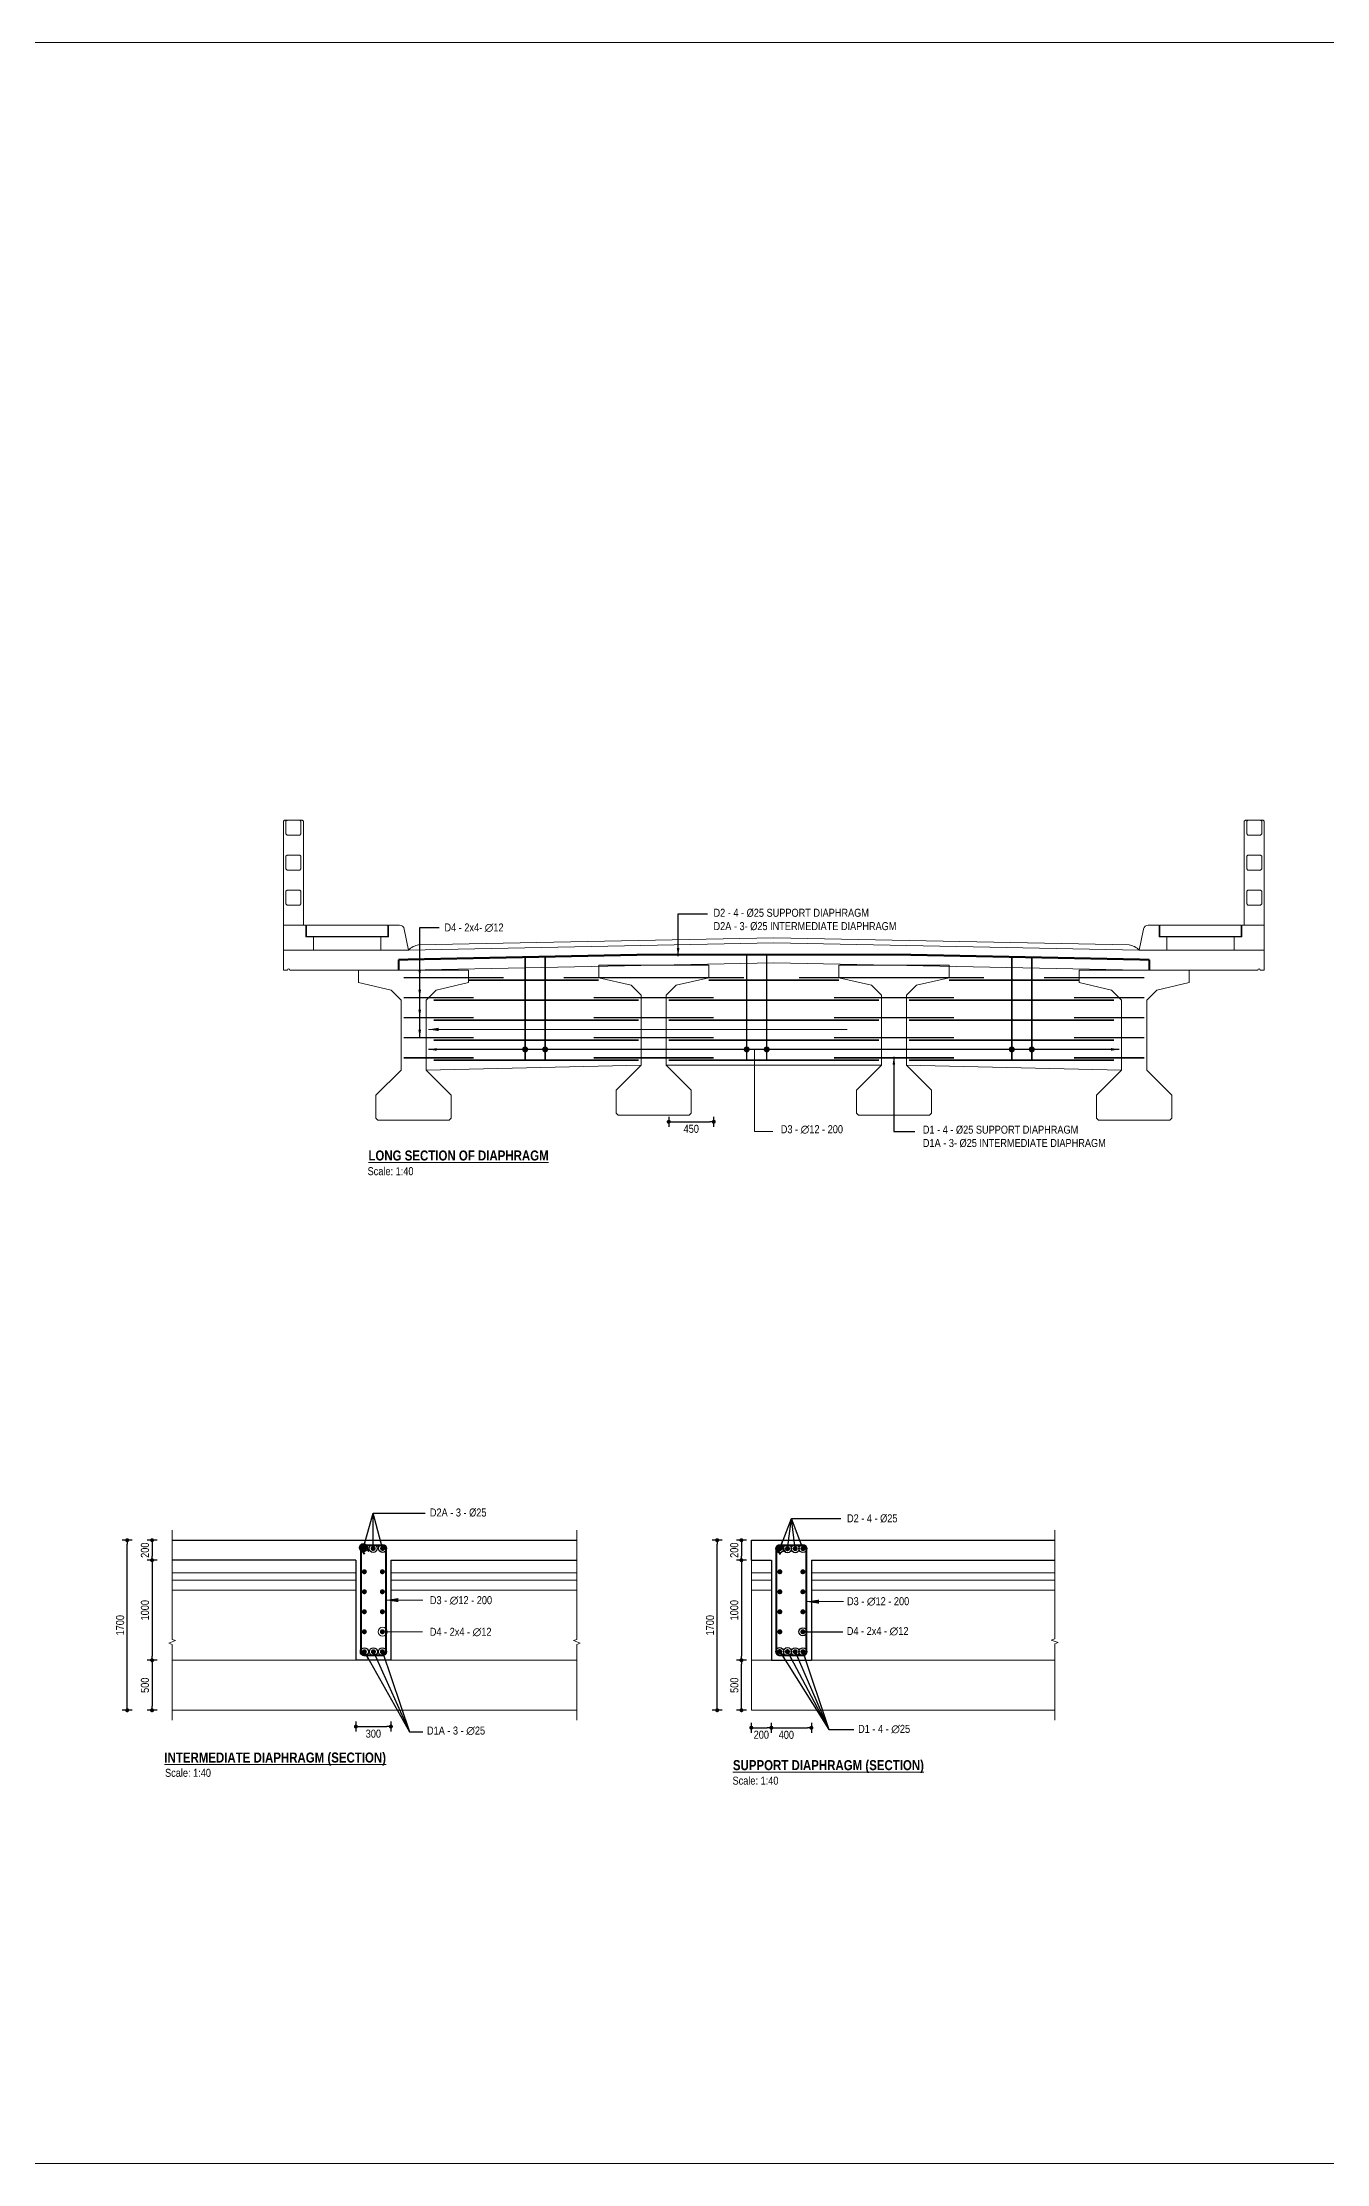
# Model space of a CAD drawing. Header units: inches. Extents: x -36047 to 217865, y -75686 to -40231.
# Drawn here: x -5741 to 7088, y -61434 to -40231 of the extents above; entities that cross this region are included whole.
import ezdxf

# ---------------------------------------------------------------- set-up
doc = ezdxf.new("R2010")
doc.units = ezdxf.units.IN
doc.header["$LTSCALE"] = 3
doc.header["$MEASUREMENT"] = 0
doc.header["$PDMODE"] = 34
for name, color, linetype, lineweight in [('Concrete', 4, 'Continuous', 20), ('Concrete Out', 4, 'Continuous', 20), ('Dim Arrow', 150, 'Continuous', 9), ('Dim Arrow @ 40', 150, 'Continuous', 9), ('Dim Arrow @ 50', 150, 'Continuous', 9), ('DIMS', 150, 'Continuous', 9), ('DIMS @ 40', 150, 'Continuous', 9), ('Girder', 7, 'Continuous', 20), ('Ralling', 140, 'Continuous', 20), ('Re-bar', 1, 'Continuous', 30), ('Text_Normal @ 40', 7, 'Continuous', 25), ('Text_Title @ 40', 1, 'Continuous', 20)]:
    doc.layers.add(name, color=color, linetype=linetype, lineweight=lineweight)
doc.styles.add('Swis Cn BT', font='swissc.ttf')
doc.styles.add('SWIS_B_T', font='swisscb.ttf', dxfattribs={"height": 2.5})
doc.styles.add('SWIS_R_N', font='swissc.ttf', dxfattribs={"height": 2})
doc.dimstyles.new('Closed_Arrow', dxfattribs={"dimtxt": 2, "dimasz": 2, "dimexe": 1.25, "dimexo": 0.75, "dimgap": 0.75, "dimtad": 2, "dimdec": 0, "dimzin": 0, "dimdsep": 46, "dimtxsty": 'SWIS_R_N', "dimblk": 'DOT', "dimcen": 0.5, "dimadec": 0, "dimazin": 0, "dimtfac": 1, "dimtdec": 0, "dimtofl": 0, "dimtmove": 0, "dimatfit": 3, "dimfxl": 1.25, "dimfxlon": 1, "dimtolj": 1, "dimtzin": 0, "dimarcsym": 0})
doc.dimstyles.new('dim _100', dxfattribs={"dimscale": 100, "dimtxt": 1.75, "dimasz": 1.75, "dimexe": 1, "dimexo": 2, "dimgap": 1, "dimtad": 1, "dimdec": 0, "dimzin": 0, "dimdsep": 46, "dimtxsty": 'Swis Cn BT', "dimcen": 0.09, "dimclrd": 256, "dimclre": 256, "dimclrt": 256, "dimadec": 3, "dimazin": 0, "dimtfac": 1, "dimtdec": 0, "dimtofl": 0, "dimtmove": 0, "dimatfit": 3, "dimfxl": 1, "dimtolj": 1, "dimtzin": 0, "dimlwd": -1, "dimlwe": -1, "dimarcsym": 0})
doc.dimstyles.new('Dim sc_150', dxfattribs={"dimtxt": 300, "dimasz": 50, "dimexe": 112.5, "dimexo": 30, "dimgap": 50, "dimtad": 1, "dimdec": 0, "dimzin": 0, "dimdsep": 46, "dimtxsty": 'Swis Cn BT', "dimblk": 'BOXBLANK', "dimcen": 0, "dimclrd": 256, "dimclre": 256, "dimclrt": 256, "dimadec": 0, "dimazin": 0, "dimtfac": 0.0006, "dimtdec": 0, "dimtix": 1, "dimtofl": 0, "dimtmove": 2, "dimatfit": 3, "dimldrblk": 'ORIGIN', "dimfxl": 50, "dimtolj": 1, "dimtzin": 0, "dimlwd": -1, "dimlwe": -1, "dimarcsym": 1})
doc.dimstyles.new('Dot_Anno', dxfattribs={"dimtxt": 2, "dimasz": 1, "dimexe": 1.25, "dimexo": 0.75, "dimgap": 0.75, "dimtad": 2, "dimdec": 0, "dimzin": 0, "dimdsep": 46, "dimtxsty": 'SWIS_R_N', "dimblk": 'DOT', "dimcen": 0.5, "dimadec": 0, "dimazin": 0, "dimtfac": 1, "dimtdec": 0, "dimtofl": 0, "dimtmove": 0, "dimatfit": 3, "dimfxl": 1.25, "dimfxlon": 1, "dimtolj": 1, "dimtzin": 0, "dimarcsym": 0})
doc.dimstyles.new('Dot_Blanck', dxfattribs={"dimtxt": 2, "dimasz": 2, "dimexe": 1.25, "dimexo": 0.75, "dimgap": 0.75, "dimtad": 2, "dimdec": 0, "dimzin": 0, "dimdsep": 46, "dimtxsty": 'SWIS_R_N', "dimblk": 'DOT', "dimcen": 0.5, "dimadec": 0, "dimazin": 0, "dimtfac": 1, "dimtdec": 0, "dimtofl": 0, "dimtmove": 0, "dimatfit": 3, "dimldrblk": 'DOTBLANK', "dimfxl": 1.25, "dimfxlon": 1, "dimtolj": 1, "dimtzin": 0, "dimarcsym": 0})

# ---------------------------------------------------------------- blocks, each defined once
blk = doc.blocks.new('_Dot')
at = {"color": 0, "linetype": 'ByBlock', "lineweight": -2}
blk.add_line((-0.5, 0), (-1, 0), dxfattribs=at)
at = {"color": 0, "linetype": 'ByBlock', "const_width": 0.5}
blk.add_lwpolyline([(-0.25, 0, 1), (0.25, 0, 1)], format="xyb", close=True, dxfattribs=at)
blk = doc.blocks.new('_DotBlank')
at = {"color": 0, "linetype": 'ByBlock', "lineweight": -2}
blk.add_line((-0.5, 0), (-1, 0), dxfattribs=at)
blk.add_circle((0, 0), 0.5, dxfattribs=at)
blk = doc.blocks.new('*D60')
at = {"layer": 'DEFPOINTS', "color": 0, "transparency": 16777216}
for p in [(1341, -55403), (1242, -56403), (1541, -56403)]:
    blk.add_point(p, dxfattribs=at)
at = {"layer": 'DIMS', "color": 0, "lineweight": -2, "transparency": 16777216}
for p, q in [((1292, -55403), (1192, -55403)), ((1242, -55443), (1242, -56363)), ((1292, -56403), (1192, -56403))]:
    blk.add_line(p, q, dxfattribs=at)
at = {"layer": 'DIMS', "color": 0, "lineweight": -2, "transparency": 16777216, "xscale": 40, "yscale": 40, "zscale": 40}
for p, rotation in [((1242, -55403), 90), ((1242, -56403), 270)]:
    blk.add_blockref('_Dot', p, dxfattribs=dict(at, rotation=rotation))
at = {"layer": 'DIMS', "color": 0, "transparency": 16777216, "insert": (1171, -55903), "char_height": 80, "attachment_point": 5, "rotation": 90, "style": 'SWIS_R_N'}
blk.add_mtext('\\A1;1000', dxfattribs=at)
blk = doc.blocks.new('*D63')
at = {"layer": 'DEFPOINTS', "color": 0, "transparency": 16777216}
for p in [(1243, -56403), (1541, -56403), (1341, -56903)]:
    blk.add_point(p, dxfattribs=at)
at = {"layer": 'DIMS', "color": 0, "lineweight": -2, "transparency": 16777216}
for p, q in [((1293, -56403), (1193, -56403)), ((1243, -56863), (1243, -56443)), ((1293, -56903), (1193, -56903))]:
    blk.add_line(p, q, dxfattribs=at)
at = {"layer": 'DIMS', "color": 0, "lineweight": -2, "transparency": 16777216, "xscale": 40, "yscale": 40, "zscale": 40}
for p, rotation in [((1243, -56403), 90), ((1243, -56903), 270)]:
    blk.add_blockref('_Dot', p, dxfattribs=dict(at, rotation=rotation))
at = {"layer": 'DIMS', "color": 0, "transparency": 16777216, "insert": (1172, -56653), "char_height": 80, "attachment_point": 5, "rotation": 90, "style": 'SWIS_R_N'}
blk.add_mtext('\\A1;500', dxfattribs=at)
blk = doc.blocks.new('*D61')
at = {"layer": 'DEFPOINTS', "color": 0, "transparency": 16777216}
for p in [(1341, -56535), (1541, -56535), (1541, -57077)]:
    blk.add_point(p, dxfattribs=at)
at = {"layer": 'DIMS', "color": 0, "lineweight": -2, "transparency": 16777216}
for p, q in [((1341, -57027), (1341, -57127)), ((1541, -57027), (1541, -57127)), ((1381, -57077), (1501, -57077))]:
    blk.add_line(p, q, dxfattribs=at)
at = {"layer": 'DIMS', "color": 0, "lineweight": -2, "transparency": 16777216, "xscale": 40, "yscale": 40, "zscale": 40, "rotation": 180}
blk.add_blockref('_Dot', (1341, -57077), dxfattribs=at)
at = {"layer": 'DIMS', "color": 0, "lineweight": -2, "transparency": 16777216, "xscale": 40, "yscale": 40, "zscale": 40}
blk.add_blockref('_Dot', (1541, -57077), dxfattribs=at)
at = {"layer": 'DIMS', "color": 0, "transparency": 16777216, "insert": (1441, -57148), "char_height": 80, "attachment_point": 5, "style": 'SWIS_R_N'}
blk.add_mtext('\\A1;200', dxfattribs=at)
blk = doc.blocks.new('*D64')
at = {"layer": 'DEFPOINTS', "color": 0, "transparency": 16777216}
for p in [(1541, -56403), (1941, -56403), (1941, -57078)]:
    blk.add_point(p, dxfattribs=at)
at = {"layer": 'DIMS', "color": 0, "lineweight": -2, "transparency": 16777216}
for p, q in [((1541, -57028), (1541, -57128)), ((1941, -57028), (1941, -57128)), ((1581, -57078), (1901, -57078))]:
    blk.add_line(p, q, dxfattribs=at)
at = {"layer": 'DIMS', "color": 0, "lineweight": -2, "transparency": 16777216, "xscale": 40, "yscale": 40, "zscale": 40, "rotation": 180}
blk.add_blockref('_Dot', (1541, -57078), dxfattribs=at)
at = {"layer": 'DIMS', "color": 0, "lineweight": -2, "transparency": 16777216, "xscale": 40, "yscale": 40, "zscale": 40}
blk.add_blockref('_Dot', (1941, -57078), dxfattribs=at)
at = {"layer": 'DIMS', "color": 0, "transparency": 16777216, "insert": (1691, -57149), "char_height": 80, "attachment_point": 5, "style": 'SWIS_R_N'}
blk.add_mtext('\\A1;400', dxfattribs=at)
blk = doc.blocks.new('*D62')
at = {"layer": 'DEFPOINTS', "color": 0, "transparency": 16777216}
for p in [(-4445, -55403), (-4646, -56403), (-2610, -56403)]:
    blk.add_point(p, dxfattribs=at)
at = {"layer": 'DIMS', "color": 0, "lineweight": -2, "transparency": 16777216}
for p, q in [((-4596, -55403), (-4696, -55403)), ((-4646, -55443), (-4646, -56363)), ((-4596, -56403), (-4696, -56403))]:
    blk.add_line(p, q, dxfattribs=at)
at = {"layer": 'DIMS', "color": 0, "lineweight": -2, "transparency": 16777216, "xscale": 40, "yscale": 40, "zscale": 40}
for p, rotation in [((-4646, -55403), 90), ((-4646, -56403), 270)]:
    blk.add_blockref('_Dot', p, dxfattribs=dict(at, rotation=rotation))
at = {"layer": 'DIMS', "color": 0, "transparency": 16777216, "insert": (-4717, -55903), "char_height": 80, "attachment_point": 5, "rotation": 90, "style": 'SWIS_R_N'}
blk.add_mtext('\\A1;1000', dxfattribs=at)
blk = doc.blocks.new('*D65')
at = {"layer": 'DEFPOINTS', "color": 0, "transparency": 16777216}
for p in [(-2610, -56403), (-2260, -56403), (-2260, -57066)]:
    blk.add_point(p, dxfattribs=at)
at = {"layer": 'DIMS', "color": 0, "lineweight": -2, "transparency": 16777216}
for p, q in [((-2610, -57016), (-2610, -57116)), ((-2260, -57016), (-2260, -57116)), ((-2570, -57066), (-2300, -57066))]:
    blk.add_line(p, q, dxfattribs=at)
at = {"layer": 'DIMS', "color": 0, "lineweight": -2, "transparency": 16777216, "xscale": 40, "yscale": 40, "zscale": 40, "rotation": 180}
blk.add_blockref('_Dot', (-2610, -57066), dxfattribs=at)
at = {"layer": 'DIMS', "color": 0, "lineweight": -2, "transparency": 16777216, "xscale": 40, "yscale": 40, "zscale": 40}
blk.add_blockref('_Dot', (-2260, -57066), dxfattribs=at)
at = {"layer": 'DIMS', "color": 0, "transparency": 16777216, "insert": (-2435, -57137), "char_height": 80, "attachment_point": 5, "style": 'SWIS_R_N'}
blk.add_mtext('\\A1;300', dxfattribs=at)
blk = doc.blocks.new('*D19')
at = {"layer": 'DEFPOINTS', "color": 0, "transparency": 16777216}
for p in [(1341, -55203), (1242, -55403), (1341, -55403)]:
    blk.add_point(p, dxfattribs=at)
at = {"layer": 'DIMS', "color": 0, "lineweight": -2, "transparency": 16777216}
for p, q in [((1292, -55203), (1192, -55203)), ((1242, -55243), (1242, -55363)), ((1292, -55403), (1192, -55403))]:
    blk.add_line(p, q, dxfattribs=at)
at = {"layer": 'DIMS', "color": 0, "lineweight": -2, "transparency": 16777216, "xscale": 40, "yscale": 40, "zscale": 40}
for p, rotation in [((1242, -55203), 90), ((1242, -55403), 270)]:
    blk.add_blockref('_Dot', p, dxfattribs=dict(at, rotation=rotation))
at = {"layer": 'DIMS', "color": 0, "transparency": 16777216, "insert": (1171, -55303), "char_height": 80, "attachment_point": 5, "rotation": 90, "style": 'SWIS_R_N'}
blk.add_mtext('\\A1;200', dxfattribs=at)
blk = doc.blocks.new('*D20')
at = {"layer": 'DEFPOINTS', "color": 0, "transparency": 16777216}
for p in [(-4445, -55203), (-4646, -55403), (-4445, -55403)]:
    blk.add_point(p, dxfattribs=at)
at = {"layer": 'DIMS', "color": 0, "lineweight": -2, "transparency": 16777216}
for p, q in [((-4596, -55203), (-4696, -55203)), ((-4646, -55243), (-4646, -55363)), ((-4596, -55403), (-4696, -55403))]:
    blk.add_line(p, q, dxfattribs=at)
at = {"layer": 'DIMS', "color": 0, "lineweight": -2, "transparency": 16777216, "xscale": 40, "yscale": 40, "zscale": 40}
for p, rotation in [((-4646, -55203), 90), ((-4646, -55403), 270)]:
    blk.add_blockref('_Dot', p, dxfattribs=dict(at, rotation=rotation))
at = {"layer": 'DIMS', "color": 0, "transparency": 16777216, "insert": (-4717, -55303), "char_height": 80, "attachment_point": 5, "rotation": 90, "style": 'SWIS_R_N'}
blk.add_mtext('\\A1;200', dxfattribs=at)
blk = doc.blocks.new('*D67')
at = {"layer": 'DEFPOINTS', "color": 0, "transparency": 16777216}
for p in [(-2610, -56403), (-4646, -56903), (-4445, -56903)]:
    blk.add_point(p, dxfattribs=at)
at = {"layer": 'DIMS', "color": 0, "lineweight": -2, "transparency": 16777216}
for p, q in [((-4596, -56403), (-4696, -56403)), ((-4646, -56443), (-4646, -56863)), ((-4596, -56903), (-4696, -56903))]:
    blk.add_line(p, q, dxfattribs=at)
at = {"layer": 'DIMS', "color": 0, "lineweight": -2, "transparency": 16777216, "xscale": 40, "yscale": 40, "zscale": 40}
for p, rotation in [((-4646, -56403), 90), ((-4646, -56903), 270)]:
    blk.add_blockref('_Dot', p, dxfattribs=dict(at, rotation=rotation))
at = {"layer": 'DIMS', "color": 0, "transparency": 16777216, "insert": (-4717, -56653), "char_height": 80, "attachment_point": 5, "rotation": 90, "style": 'SWIS_R_N'}
blk.add_mtext('\\A1;500', dxfattribs=at)
blk = doc.blocks.new('*D66')
at = {"layer": 'DEFPOINTS', "color": 0, "transparency": 16777216}
for p in [(1000, -55203), (1341, -55203), (1341, -56903)]:
    blk.add_point(p, dxfattribs=at)
at = {"layer": 'DIMS', "color": 0, "lineweight": -2, "transparency": 16777216}
for p, q in [((1050, -55203), (950, -55203)), ((1000, -56863), (1000, -55243)), ((1050, -56903), (950, -56903))]:
    blk.add_line(p, q, dxfattribs=at)
at = {"layer": 'DIMS', "color": 0, "lineweight": -2, "transparency": 16777216, "xscale": 40, "yscale": 40, "zscale": 40}
for p, rotation in [((1000, -55203), 90), ((1000, -56903), 270)]:
    blk.add_blockref('_Dot', p, dxfattribs=dict(at, rotation=rotation))
at = {"layer": 'DIMS', "color": 0, "transparency": 16777216, "insert": (929, -56053), "char_height": 80, "attachment_point": 5, "rotation": 90, "style": 'SWIS_R_N'}
blk.add_mtext('\\A1;1700', dxfattribs=at)
blk = doc.blocks.new('*D68')
at = {"layer": 'DEFPOINTS', "color": 0, "transparency": 16777216}
for p in [(-4894, -55203), (-4445, -55203), (-4445, -56903)]:
    blk.add_point(p, dxfattribs=at)
at = {"layer": 'DIMS', "color": 0, "lineweight": -2, "transparency": 16777216}
for p, q in [((-4844, -55203), (-4944, -55203)), ((-4894, -56863), (-4894, -55243)), ((-4844, -56903), (-4944, -56903))]:
    blk.add_line(p, q, dxfattribs=at)
at = {"layer": 'DIMS', "color": 0, "lineweight": -2, "transparency": 16777216, "xscale": 40, "yscale": 40, "zscale": 40}
for p, rotation in [((-4894, -55203), 90), ((-4894, -56903), 270)]:
    blk.add_blockref('_Dot', p, dxfattribs=dict(at, rotation=rotation))
at = {"layer": 'DIMS', "color": 0, "transparency": 16777216, "insert": (-4965, -56053), "char_height": 80, "attachment_point": 5, "rotation": 90, "style": 'SWIS_R_N'}
blk.add_mtext('\\A1;1700', dxfattribs=at)
blk = doc.blocks.new('_BoxBlank')
at = {"color": 0, "linetype": 'ByBlock', "lineweight": -2}
for p, q in [((-0.5, 0), (-1, 0)), ((0.5, 0.5), (-0.5, 0.5)), ((-0.5, 0.5), (-0.5, -0.5)), ((0.5, -0.5), (0.5, 0.5)), ((-0.5, -0.5), (0.5, -0.5))]:
    blk.add_line(p, q, dxfattribs=at)
blk = doc.blocks.new('*D59')
at = {"layer": 'DEFPOINTS', "color": 0, "transparency": 16777216}
for p in [(516, -50462), (966, -51020), (966, -51373)]:
    blk.add_point(p, dxfattribs=at)
at = {"layer": 'DIMS', "color": 0, "lineweight": -2, "transparency": 16777216}
for p, q in [((516, -50970), (516, -51070)), ((556, -51020), (926, -51020)), ((966, -51070), (966, -50970))]:
    blk.add_line(p, q, dxfattribs=at)
at = {"layer": 'DIMS', "color": 0, "lineweight": -2, "transparency": 16777216, "xscale": 40, "yscale": 40, "zscale": 40, "rotation": 180}
blk.add_blockref('_Dot', (516, -51020), dxfattribs=at)
at = {"layer": 'DIMS', "color": 0, "lineweight": -2, "transparency": 16777216, "xscale": 40, "yscale": 40, "zscale": 40}
blk.add_blockref('_Dot', (966, -51020), dxfattribs=at)
at = {"layer": 'DIMS', "color": 0, "transparency": 16777216, "insert": (741, -51091), "char_height": 80, "attachment_point": 5, "style": 'SWIS_R_N'}
blk.add_mtext('\\A1;450', dxfattribs=at)
blk = doc.blocks.new('*U92')
at = {"layer": 'DIMS', "color": 1, "const_width": 25}
blk.add_lwpolyline([(-12.5, 0, 1), (12.5, 0, 1)], format="xyb", close=True, dxfattribs=at)
blk = doc.blocks.new('*U93')
at = {"color": 0, "linetype": 'ByBlock', "lineweight": -2, "transparency": 16777216}
for p in [(0, 600), (0, 400), (0, 200), (0, 0)]:
    blk.add_blockref('*U92', p, dxfattribs=at)
blk = doc.blocks.new('*U94')
at = {"layer": 'DIMS', "color": 1, "const_width": 25}
blk.add_lwpolyline([(-12.5, 0, 1), (12.5, 0, 1)], format="xyb", close=True, dxfattribs=at)
blk = doc.blocks.new('*U95')
at = {"color": 0, "linetype": 'ByBlock', "lineweight": -2, "transparency": 16777216}
for p in [(0, 600), (0, 400), (0, 200), (0, 0)]:
    blk.add_blockref('*U94', p, dxfattribs=at)
blk = doc.blocks.new('*U96')
at = {"layer": 'DIMS', "color": 1, "const_width": 25}
blk.add_lwpolyline([(-12.5, 0, 1), (12.5, 0, 1)], format="xyb", close=True, dxfattribs=at)
blk = doc.blocks.new('*U97')
at = {"color": 0, "linetype": 'ByBlock', "lineweight": -2, "transparency": 16777216}
for p in [(0, 600), (0, 400), (0, 200), (0, 0)]:
    blk.add_blockref('*U96', p, dxfattribs=at)
blk = doc.blocks.new('*U98')
at = {"layer": 'DIMS', "color": 1, "const_width": 25}
blk.add_lwpolyline([(-12.5, 0, 1), (12.5, 0, 1)], format="xyb", close=True, dxfattribs=at)
blk = doc.blocks.new('*U99')
at = {"color": 0, "linetype": 'ByBlock', "lineweight": -2, "transparency": 16777216}
for p in [(0, 600), (0, 400), (0, 200), (0, 0)]:
    blk.add_blockref('*U98', p, dxfattribs=at)
blk = doc.blocks.new('*U100')
at = {"layer": 'Re-bar', "const_width": 15}
for points in [[(-3700, 12), (-3000, 12)], [(-1800, 12), (-600, 12)], [(600, 12), (1800, 12)], [(3700, 12), (3000, 12)], [(-3398, -12), (-1350, -12)], [(-1050, -12), (1050, -12)], [(1350, -12), (3398, -12)]]:
    blk.add_lwpolyline(points, dxfattribs=at)
blk = doc.blocks.new('*U101')
at = {"layer": 'Re-bar', "color": 0, "linetype": 'ByBlock', "lineweight": -2, "transparency": 16777216}
for p in [(0, 400), (0, 200), (0, 0)]:
    blk.add_blockref('*U100', p, dxfattribs=at)
blk = doc.blocks.new('*U241')
at = {"layer": 'Dim Arrow @ 40'}
blk.add_leader([(-1883, -50297), (2299, -50297)], dimstyle='Closed_Arrow', override={"dimscale": 40}, dxfattribs=at)
at = {"layer": 'Dim Arrow @ 50'}
blk.add_leader([(-1883, -50097), (2299, -50097)], dimstyle='Closed_Arrow', override={"dimscale": 50}, dxfattribs=at)

msp = doc.modelspace()

# ---------------------------------------------------------------- linework, layer by layer
at = {"color": 0}
for p, q in [((-4445.2, -55203), (-401.9, -55203)), ((1341.4, -55203), (4372.5, -55203)), ((1341.4, -55403), (1341.4, -55203)), ((-2610.1, -55403), (-4445.2, -55403)), ((-2610.1, -55403), (-2610.1, -56303)), ((-2260.1, -55403), (-401.9, -55403)), ((-2260.1, -55403), (-2260.1, -56303)), ((1341.4, -55403), (1541.1, -55403)), ((1541.1, -55403), (1541.1, -56303)), ((1941.1, -55403), (4372.5, -55403)), ((1941.1, -55403), (1941.1, -56303)), ((-2610.1, -56303), (-2610.1, -56403)), ((-2260.1, -56303), (-2260.1, -56403)), ((1541.1, -56303), (1541.1, -56403)), ((1941.1, -56303), (1941.1, -56403)), ((-2260.1, -56403), (-2610.1, -56403)), ((1541.1, -56403), (1941.1, -56403))]:
    msp.add_line(p, q, dxfattribs=at)
at = {"layer": 'Concrete'}
for p, q in [((-3333.8, -49054.6), (-3108.8, -49054.6)), ((-3333.8, -49054.6), (-3333.8, -49504.6)), ((-3333.8, -49504.6), (-3333.8, -49054.6)), ((-3333.8, -49342.1), (-3333.8, -49054.6)), ((-3108.8, -49171.6), (-3108.8, -49054.6)), ((-3108.8, -49171.6), (-2284.5, -49171.6)), ((-3103.8, -49054.6), (-2289.5, -49054.6)), ((-3103.8, -49166.6), (-3103.8, -49054.6)), ((-3103.8, -49166.6), (-2289.5, -49166.6)), ((-3033.8, -49304.6), (-3033.8, -49171.6)), ((-2359.9, -49304.6), (-2359.9, -49166.6)), ((-2359.9, -49304.6), (-2359.9, -49166.6)), ((-2289.5, -49166.6), (-2289.5, -49054.6)), ((-2284.5, -49171.6), (-2284.5, -49054.6)), ((5416.9, -49171.6), (5416.9, -49054.6)), ((6241.2, -49171.6), (5416.9, -49171.6)), ((6236.2, -49054.6), (5421.9, -49054.6)), ((5421.9, -49166.6), (5421.9, -49054.6)), ((6236.2, -49166.6), (5421.9, -49166.6)), ((5492.3, -49304.6), (5492.3, -49166.6)), ((5492.3, -49304.6), (5492.3, -49166.6)), ((6166.2, -49304.6), (6166.2, -49171.6)), ((6236.2, -49166.6), (6236.2, -49054.6)), ((6466.2, -49054.6), (6241.2, -49054.6)), ((6241.2, -49171.6), (6241.2, -49054.6)), ((6466.2, -49054.6), (6466.2, -49504.6)), ((6466.2, -49504.6), (6466.2, -49054.6)), ((6466.2, -49342.1), (6466.2, -49054.6)), ((-2083.8, -49304.6), (-3333.8, -49304.6)), ((1566.2, -49231.6), (-2083.8, -49304.6)), ((1566.2, -49231.6), (5216.2, -49304.6)), ((5216.2, -49304.6), (6466.2, -49304.6)), ((-3294, -49504.6), (-3333.8, -49504.6)), ((-2083.8, -49504.6), (-3269, -49504.6)), ((1566.2, -49431.6), (-2083.8, -49504.6)), ((1566.2, -49431.6), (5216.6, -49504.6)), ((5216.2, -49504.6), (6401.2, -49504.6)), ((6426.2, -49504.6), (6466.2, -49504.6))]:
    msp.add_line(p, q, dxfattribs=at)
for points in [[(-2284.5, -49054.6), (-2174.7, -49054.6, -0.357475), (-2125.7, -49094.8), (-2083.8, -49304.6)], [(5216.2, -49304.6, 0.1791566), (5115.5, -49252.6), (1566.2, -49181.6), (-1983, -49252.6, 0.1794515), (-2083.8, -49304.6)], [(5417, -49054.6), (5307.2, -49054.6, 0.357475), (5258.2, -49094.8), (5216.2, -49304.6)]]:
    msp.add_lwpolyline(points, format="xyb", dxfattribs=at)
for centre in [(-3281.5, -49504.6), (6413.7, -49504.6)]:
    msp.add_arc(centre, 12.5, 0, 180, dxfattribs=at)
at = {"layer": 'Concrete Out'}
for points in [[(-1483.8, -49628.6), (-1483.8, -49503.6), (-2583.8, -49503.6), (-2583.8, -49628.6), (-2258.8, -49703.6), (-2158.8, -49803.6), (-2158.8, -50503.6), (-2408.8, -50753.6), (-2408.8, -50983.6), (-2388.8, -51003.6), (-1678.8, -51003.6), (-1658.8, -50983.6), (-1658.8, -50753.6), (-1908.8, -50503.6), (-1908.8, -49803.6), (-1808.8, -49703.6)], [(916.3, -49580.6), (916.3, -49455.6), (-183.7, -49455.6), (-183.7, -49580.6), (141.3, -49655.6), (241.3, -49755.6), (241.3, -50455.6), (-8.7, -50705.6), (-8.7, -50935.6), (11.3, -50955.6), (721.3, -50955.6), (741.3, -50935.6), (741.3, -50705.6), (491.3, -50455.6), (491.3, -49755.6), (591.3, -49655.6)], [(3316.2, -49580.6), (3316.2, -49455.6), (2216.2, -49455.6), (2216.2, -49580.6), (2541.2, -49655.6), (2641.2, -49755.6), (2641.2, -50455.6), (2391.2, -50705.6), (2391.2, -50935.6), (2411.2, -50955.6), (3121.2, -50955.6), (3141.2, -50935.6), (3141.2, -50705.6), (2891.2, -50455.6), (2891.2, -49755.6), (2991.2, -49655.6)], [(5716.2, -49629), (5716.2, -49504), (4616.2, -49504), (4616.2, -49629), (4941.2, -49704), (5041.2, -49804), (5041.2, -50504), (4791.2, -50754), (4791.2, -50984), (4811.2, -51004), (5521.2, -51004), (5541.2, -50984), (5541.2, -50754), (5291.2, -50504), (5291.2, -49804), (5391.2, -49704)]]:
    msp.add_lwpolyline(points, close=True, dxfattribs=at)
for points in [[(-1908.8, -50503.6), (241.3, -50455.6)], [(491.3, -50455.6), (2641.2, -50455.6)], [(2891.2, -50455.6), (5041.2, -50504)]]:
    msp.add_lwpolyline(points, dxfattribs=at)
at = {"layer": 'DIMS', "color": 2}
msp.add_lwpolyline([(-36046.8, -40230.7), (36345.6, -40230.7), (36345.6, -61434.4), (-36046.8, -61434.4)], close=True, dxfattribs=at)
at = {"layer": 'DIMS', "color": 2, "const_width": 30}
for points in [[(-933.6, -50296.7, 1), (-903.6, -50296.7, 1)], [(-733.6, -50296.7, 1), (-703.6, -50296.7, 1)], [(1280, -50296.7, 1), (1310, -50296.7, 1)], [(1480, -50296.7, 1), (1510, -50296.7, 1)], [(3928.6, -50296.7, 1), (3958.6, -50296.7, 1)], [(4128.6, -50296.7, 1), (4158.6, -50296.7, 1)]]:
    msp.add_lwpolyline(points, format="xyb", close=True, dxfattribs=at)
at = {"layer": 'DIMS'}
msp.add_lwpolyline([(1373.3, -50296.7), (1373.3, -51117.9), (1556.8, -51117.9)], dxfattribs=at)
msp.add_lwpolyline([(1373.3, -50296.7), (1373.3, -51117.9), (1556.8, -51117.9)], dxfattribs=at)
at = {"layer": 'DIMS', "color": 0, "linetype": 'Continuous'}
for points in [[(-4445.2, -55103), (-4445.2, -56194.6), (-4410.9, -56207.1), (-4479.6, -56232.1), (-4445.2, -56244.6), (-4445.2, -57003)], [(-401.9, -55103), (-401.9, -56194), (-436.3, -56206.5), (-367.6, -56231.5), (-401.9, -56244), (-401.9, -57003)], [(4372.5, -55103), (4372.5, -56188.3), (4338.2, -56200.8), (4406.9, -56225.8), (4372.5, -56238.3), (4372.5, -57003)]]:
    msp.add_lwpolyline(points, dxfattribs=at)
at = {"layer": 'DIMS', "color": 1, "const_width": 25}
for points in [[(-2542.2, -55285.3, 1), (-2517.2, -55285.3, 1)], [(-2449.9, -55285.2, 1), (-2424.9, -55285.2, 1)], [(-2355.3, -55285.2, 1), (-2330.3, -55285.2, 1)], [(1612.7, -55288.2, 1), (1637.7, -55288.2, 1)], [(1690, -55287.9, 1), (1715, -55287.9, 1)], [(1767.3, -55287.6, 1), (1792.3, -55287.6, 1)], [(1844.5, -55287.3, 1), (1869.5, -55287.3, 1)], [(-2537.7, -56318.2, 1), (-2512.7, -56318.2, 1)], [(-2447, -56318.2, 1), (-2422, -56318.2, 1)], [(-2357.4, -56318.2, 1), (-2332.4, -56318.2, 1)], [(1612.7, -56316.2, 1), (1637.7, -56316.2, 1)], [(1689.8, -56316.8, 1), (1714.8, -56316.8, 1)], [(1766.9, -56317.4, 1), (1791.9, -56317.4, 1)], [(1844, -56318, 1), (1869, -56318, 1)]]:
    msp.add_lwpolyline(points, format="xyb", close=True, dxfattribs=at)
at = {"layer": 'Girder', "lineweight": 0}
for p, q in [((-2610.1, -55528), (-4445.2, -55528)), ((-2260.1, -55528), (-401.9, -55528)), ((1341.4, -55528), (1541.1, -55528)), ((1941.1, -55528), (4372.5, -55528)), ((-2610.1, -55603), (-4445.2, -55603)), ((-2610.1, -55703), (-4445.2, -55703)), ((-401.9, -55603), (-2260.1, -55603)), ((-2260.1, -55703), (-401.9, -55703)), ((1541.1, -55603), (1341.4, -55603)), ((1341.4, -55703), (1541.1, -55703)), ((4372.5, -55603), (1941.1, -55603)), ((1941.1, -55703), (4372.5, -55703)), ((-2610.1, -56403), (-4445.2, -56403)), ((-2260.1, -56403), (-401.9, -56403)), ((1341.4, -56403), (1541.1, -56403)), ((1941.1, -56403), (4372.5, -56403))]:
    msp.add_line(p, q, dxfattribs=at)
at = {"layer": 'Girder'}
for p, q in [((1341.4, -55403), (1341.4, -56903)), ((-401.9, -56903), (-4445.2, -56903)), ((1341.4, -56903), (4372.5, -56903))]:
    msp.add_line(p, q, dxfattribs=at)
at = {"layer": 'Ralling'}
for p, q in [((-3321.8, -48004.6), (-3333.8, -48016.6)), ((-3333.8, -49054.6), (-3333.8, -48016.6)), ((-3321.8, -48004.6), (-3145.8, -48004.6)), ((-3133.8, -48016.6), (-3145.8, -48004.6)), ((-3133.8, -49054.6), (-3133.8, -48016.6)), ((6266.2, -48016.6), (6278.2, -48004.6)), ((6266.2, -49054.6), (6266.2, -48016.6)), ((6454.2, -48004.6), (6278.2, -48004.6)), ((6454.2, -48004.6), (6466.2, -48016.6)), ((6466.2, -49054.6), (6466.2, -48016.6))]:
    msp.add_line(p, q, dxfattribs=at)
for points in [[(-3296.8, -48154.6), (-3170.8, -48154.6), (-3158.8, -48142.6), (-3158.8, -48016.6), (-3170.8, -48004.6), (-3296.8, -48004.6), (-3308.8, -48016.6), (-3308.8, -48142.6)], [(6429.2, -48154.6), (6303.2, -48154.6), (6291.2, -48142.6), (6291.2, -48016.6), (6303.2, -48004.6), (6429.2, -48004.6), (6441.2, -48016.6), (6441.2, -48142.6)], [(-3296.8, -48504.6), (-3170.8, -48504.6), (-3158.8, -48492.6), (-3158.8, -48366.6), (-3170.8, -48354.6), (-3296.8, -48354.6), (-3308.8, -48366.6), (-3308.8, -48492.6)], [(6429.2, -48504.6), (6303.2, -48504.6), (6291.2, -48492.6), (6291.2, -48366.6), (6303.2, -48354.6), (6429.2, -48354.6), (6441.2, -48366.6), (6441.2, -48492.6)], [(-3296.8, -48854.6), (-3170.8, -48854.6), (-3158.8, -48842.6), (-3158.8, -48716.6), (-3170.8, -48704.6), (-3296.8, -48704.6), (-3308.8, -48716.6), (-3308.8, -48842.6)], [(6429.2, -48854.6), (6303.2, -48854.6), (6291.2, -48842.6), (6291.2, -48716.6), (6303.2, -48704.6), (6429.2, -48704.6), (6441.2, -48716.6), (6441.2, -48842.6)]]:
    msp.add_lwpolyline(points, close=True, dxfattribs=at)
at = {"layer": 'Re-bar', "const_width": 20}
msp.add_lwpolyline([(5316.2, -49502.5), (5316.2, -49400, 0.0153098), (-2183.8, -49400), (-2183.8, -49503.3)], format="xyb", dxfattribs=at)
at = {"layer": 'Re-bar', "const_width": 15}
for points in [[(-918.6, -49367.8), (-918.6, -50403.9)], [(-718.6, -49363.9), (-718.6, -50403.9)], [(1295, -49342.9), (1295, -50403.9)], [(1495, -49342.6), (1495, -50403.9)], [(3943.6, -49365.7), (3943.6, -50403.9)], [(4143.6, -49369.7), (4143.6, -50403.9)], [(-2133.8, -49580.3), (-1133.8, -49580.3)], [(-1483.8, -49603.9), (-183.6, -49603.9)], [(-533.6, -49580.3), (1266.4, -49580.3)], [(916.4, -49603.9), (2216.4, -49603.9)], [(1816.4, -49580.3), (3666.4, -49580.3)], [(3316.4, -49603.9), (4616.2, -49603.9)], [(5266.2, -49580.3), (4266.2, -49580.3)], [(-2133.8, -50380.3), (-1433.8, -50380.3)], [(-1832.1, -50403.9), (216.4, -50403.9)], [(-233.6, -50380.3), (966.4, -50380.3)], [(516.4, -50403.9), (2616.4, -50403.9)], [(2166.4, -50380.3), (3366.4, -50380.3)], [(2916.4, -50403.9), (4964.6, -50403.9)], [(5266.2, -50380.3), (4566.2, -50380.3)]]:
    msp.add_lwpolyline(points, dxfattribs=at)
at = {"layer": 'Re-bar', "const_width": 20}
for points in [[(-2524.8, -55253), (-2335.7, -55253, -0.4142136), (-2310.1, -55278.6), (-2310.1, -56317.7, -0.4142136), (-2345.4, -56353), (-2524.8, -56353, -0.4142136), (-2560.1, -56317.7), (-2560.1, -55288.3, -0.4142136)], [(1623.8, -55253), (1858.3, -55253, -0.4142136), (1891.1, -55285.8), (1891.1, -56320.3, -0.4142136), (1858.3, -56353), (1623.8, -56353, -0.4142136), (1591.1, -56320.3), (1591.1, -55285.8, -0.4142136)]]:
    msp.add_lwpolyline(points, format="xyb", close=True, dxfattribs=at)
at = {"layer": 'Re-bar'}
for points in [[(-2521.8, -55343.5, 20, 20, 0), (-2560.1, -55288.5, 20, 20, 0), (-2560.1, -55279.7, 20, 20, -0.4142136), (-2533.4, -55253, 20, 20, 0), (-2523, -55253, 20, 20, 0), (-2478.7, -55315.8, 0, 0, 0)], [(1633.1, -55345.1, 20, 20, 0), (1594.8, -55290.1, 20, 20, 0), (1594.8, -55281.3, 20, 20, -0.4142136), (1621.5, -55254.6, 20, 20, 0), (1631.9, -55254.6, 20, 20, 0), (1676.2, -55317.4, 0, 0, 0)]]:
    msp.add_lwpolyline(points, format="xyseb", dxfattribs=at)

# ---------------------------------------------------------------- block references
for name, p in [('*U93', (-2525.2, -56118.2)), ('*U97', (1626, -56118.2))]:
    msp.add_blockref(name, p)
at = {"xscale": -1}
for name, p in [('*U95', (-2345, -56118.2)), ('*U99', (1856.1, -56118.2))]:
    msp.add_blockref(name, p, dxfattribs=at)
at = {"layer": 'Dim Arrow'}
msp.add_blockref('*U241', (0, 0), dxfattribs=at)
at = {"layer": 'Re-bar'}
msp.add_blockref('*U101', (1566.2, -50192.1), dxfattribs=at)

# ---------------------------------------------------------------- texts
at = {"layer": 'Text_Normal @ 40', "style": 'SWIS_R_N'}
for p in [(-2492.6, -51554.1), (-4516.1, -57568.1), (1153.3, -57646.3)]:
    msp.add_text('Scale: 1:40', height=80, dxfattribs=at).set_placement(p)
at = {"layer": 'Text_Normal @ 40', "char_height": 80, "attachment_point": 1, "style": 'SWIS_R_N'}
for s, insert, width in [('D2 - 4 - %%C25 SUPPORT DIAPHRAGM \\PD2A - 3- %%C25 INTERMEDIATE DIAPHRAGM ', (963.4, -48890.9), 1979.956), ('D4 - 2x4- ∅12', (-1724.9, -49037.9), 885.544), ('D3 - ∅12 - 200', (1635.6, -51054.7), 957.917), ('D1 - 4 - %%C25 SUPPORT DIAPHRAGM \\PD1A - 3- %%C25 INTERMEDIATE DIAPHRAGM ', (3054.8, -51058.9), 1979.956), ('D2A - 3 - %%C25', (-1870.5, -54885.9), 957.917), ('D2 - 4 - %%C25', (2297.2, -54944.2), 957.917), ('D3 - ∅12 - 200', (-1870.5, -55762.3), 957.917), ('D3 - ∅12 - 200', (2297.2, -55772.6), 957.917), ('D4 - 2x4 - ∅12', (-1871.2, -56078.6), 957.917), ('D4 - 2x4 - ∅12', (2294.8, -56070.8), 957.917), ('D1A - 3 - ∅25', (-1899.5, -57065.9), 957.917), ('D1 - 4 - ∅25', (2408.1, -57048.9), 957.917)]:
    msp.add_mtext(s, dxfattribs=dict(at, insert=insert, width=width))
at = {"layer": 'Text_Title @ 40', "style": 'SWIS_B_T'}
msp.add_text('%%ULONG SECTION OF DIAPHRAGM', height=100, dxfattribs=at).set_placement((-2484.5, -51407.2))
at = {"layer": 'Text_Title @ 40', "color": 1, "style": 'SWIS_B_T'}
for s, p in [('%%UINTERMEDIATE DIAPHRAGM (SECTION)', (-4522.8, -57425.5)), ('%%USUPPORT DIAPHRAGM (SECTION)', (1157.1, -57501.4))]:
    msp.add_text(s, height=100, dxfattribs=at).set_placement(p)

# ---------------------------------------------------------------- dimensions: what is measured, and where the dimension line sits
at = {"layer": 'DIMS @ 40'}
dim = msp.add_linear_dim(base=(966.4, -51020), p1=(516.4, -50461.7), p2=(966.4, -51372.7), dimstyle='Dot_Anno', override={"dimscale": 40, "dimtix": 0, "dimtofl": 0, "dimtmove": 0, "dimatfit": 3}, dxfattribs=at)
dim.commit()
dim.dimension.update_dxf_attribs({"geometry": '*D59', "text_midpoint": (741.4, -51091.1)})
for base, p1, p2, picture, middle in [((-4893.7, -55203), (-4445.2, -56903), (-4445.2, -55203), '*D68', (-4964.8, -56053)), ((1000.2, -55203), (1341.4, -56903), (1341.4, -55203), '*D66', (929.2, -56053)), ((-4646, -56403), (-4445.2, -55403), (-2610.1, -56403), '*D62', (-4717.1, -55903)), ((1242.1, -56403), (1341.4, -55403), (1541.1, -56403), '*D60', (1171, -55903)), ((-4646, -56903), (-2610.1, -56403), (-4445.2, -56903), '*D67', (-4717, -56653)), ((1243.1, -56403), (1341.4, -56903), (1541.1, -56403), '*D63', (1172.1, -56653))]:
    dim = msp.add_linear_dim(base=base, p1=p1, p2=p2, angle=90, dimstyle='Dot_Anno', override={"dimscale": 40, "dimtix": 0, "dimtofl": 0, "dimtmove": 0, "dimatfit": 3}, dxfattribs=at)
    dim.commit()
    dim.dimension.update_dxf_attribs({"geometry": picture, "text_midpoint": middle})
for base, p1, p2, picture, middle in [((-4646, -55403), (-4445.2, -55203), (-4445.2, -55403), '*D20', (-4646, -55303)), ((1242.1, -55403), (1341.4, -55203), (1341.4, -55403), '*D19', (1242.1, -55303))]:
    dim = msp.add_linear_dim(base=base, p1=p1, p2=p2, angle=90, dimstyle='Dot_Anno', override={"dimscale": 40, "dimtix": 0, "dimtofl": 0, "dimtmove": 0, "dimatfit": 3}, dxfattribs=at)
    dim.commit()
    dim.dimension.update_dxf_attribs({"geometry": picture, "text_midpoint": middle, "dimtype": 128})
dim = msp.add_linear_dim(base=(-2260.1, -57065.8), p1=(-2610.1, -56403), p2=(-2260.1, -56403), text='300', dimstyle='Dot_Anno', override={"dimscale": 40, "dimtix": 0, "dimtofl": 0, "dimtmove": 0, "dimatfit": 3}, dxfattribs=at)
dim.commit()
dim.dimension.update_dxf_attribs({"geometry": '*D65', "text_midpoint": (-2435.1, -57065.8), "dimtype": 128})
for base, p1, p2, picture, middle in [((1541.1, -57077), (1341.4, -56535.3), (1541.1, -56535.3), '*D61', (1441.2, -57077)), ((1941.1, -57078), (1541.1, -56403), (1941.1, -56403), '*D64', (1691.1, -57078))]:
    dim = msp.add_linear_dim(base=base, p1=p1, p2=p2, dimstyle='Dot_Anno', override={"dimscale": 40, "dimtix": 0, "dimtofl": 0, "dimtmove": 0, "dimatfit": 3}, dxfattribs=at)
    dim.commit()
    dim.dimension.update_dxf_attribs({"geometry": picture, "text_midpoint": middle, "dimtype": 128})

# ---------------------------------------------------------------- leaders
at = {"layer": 'Dim Arrow @ 40'}
for points in [[(609.5, -49363.4), (609.5, -48940.6), (903.7, -48940.6)], [(-1972, -50180.3), (-1972, -49079.2), (-1777.1, -49079.2)], [(-1972, -49580.3), (-1972, -49079.2)], [(-1972, -49780.3), (-1972, -49079.2)], [(-1972, -50180.3), (-1972, -49079.2)], [(-1972, -49980.3), (-1972, -49079.2)], [(5015.9, -50296.7), (-1883.2, -50296.7)], [(2765.4, -50370.1), (2764.9, -51117.9), (2976, -51117.9)]]:
    msp.add_leader(points, dimstyle='Closed_Arrow', override={"dimscale": 40}, dxfattribs=at)
at = {"layer": 'DIMS', "color": 2}
for points in [[(-2310.3, -55802), (-1940.8, -55802)], [(1891.1, -55817.3), (2260.5, -55817.3)]]:
    msp.add_leader(points, dimstyle='dim _100', override={"dimasz": 1.25, "dimgap": 1, "dimtad": 0}, dxfattribs=at)
at = {"layer": 'DIMS'}
msp.add_leader([(-2343.5, -56118.5), (-1943.3, -56118.5)], dimstyle='Dim sc_150', override={"dimasz": 90, "dimtad": 0, "dimldrblk": 'DotBlank'}, dxfattribs=at)
at = {"layer": 'DIMS @ 40'}
for points in [[(-2534.4, -55277.5), (-2437.5, -54933.9), (-1918.9, -54933.9)], [(-2437.4, -55285.2), (-2436.6, -54933.9)], [(-2342.8, -55285.2), (-2436.6, -54933.9)], [(1625.2, -55288.2), (1741.1, -54987.1), (2235.3, -54987.1)], [(1702.5, -55287.9), (1741.1, -54987.1)], [(1779.8, -55287.6), (1741.1, -54987.1)], [(1857, -55287.3), (1741.1, -54987.1)], [(1856.1, -56118.2), (2256.4, -56118.2)], [(-2525.2, -56318.2), (-2074.9, -57117.1)], [(-2434.5, -56318.2), (-2074.9, -57117.1)], [(-2344.9, -56318.2), (-2074.9, -57117.1), (-1940.8, -57117.1)], [(1625.2, -56316.2), (2115.4, -57094.6)], [(1702.3, -56316.8), (2115.4, -57094.6)], [(1779.4, -56317.4), (2115.4, -57094.6)], [(1856.5, -56318), (2115.4, -57094.6), (2366.7, -57094.6)]]:
    msp.add_leader(points, dimstyle='Dot_Blanck', override={"dimscale": 40}, dxfattribs=at)

doc.saveas('drawing.dxf')
